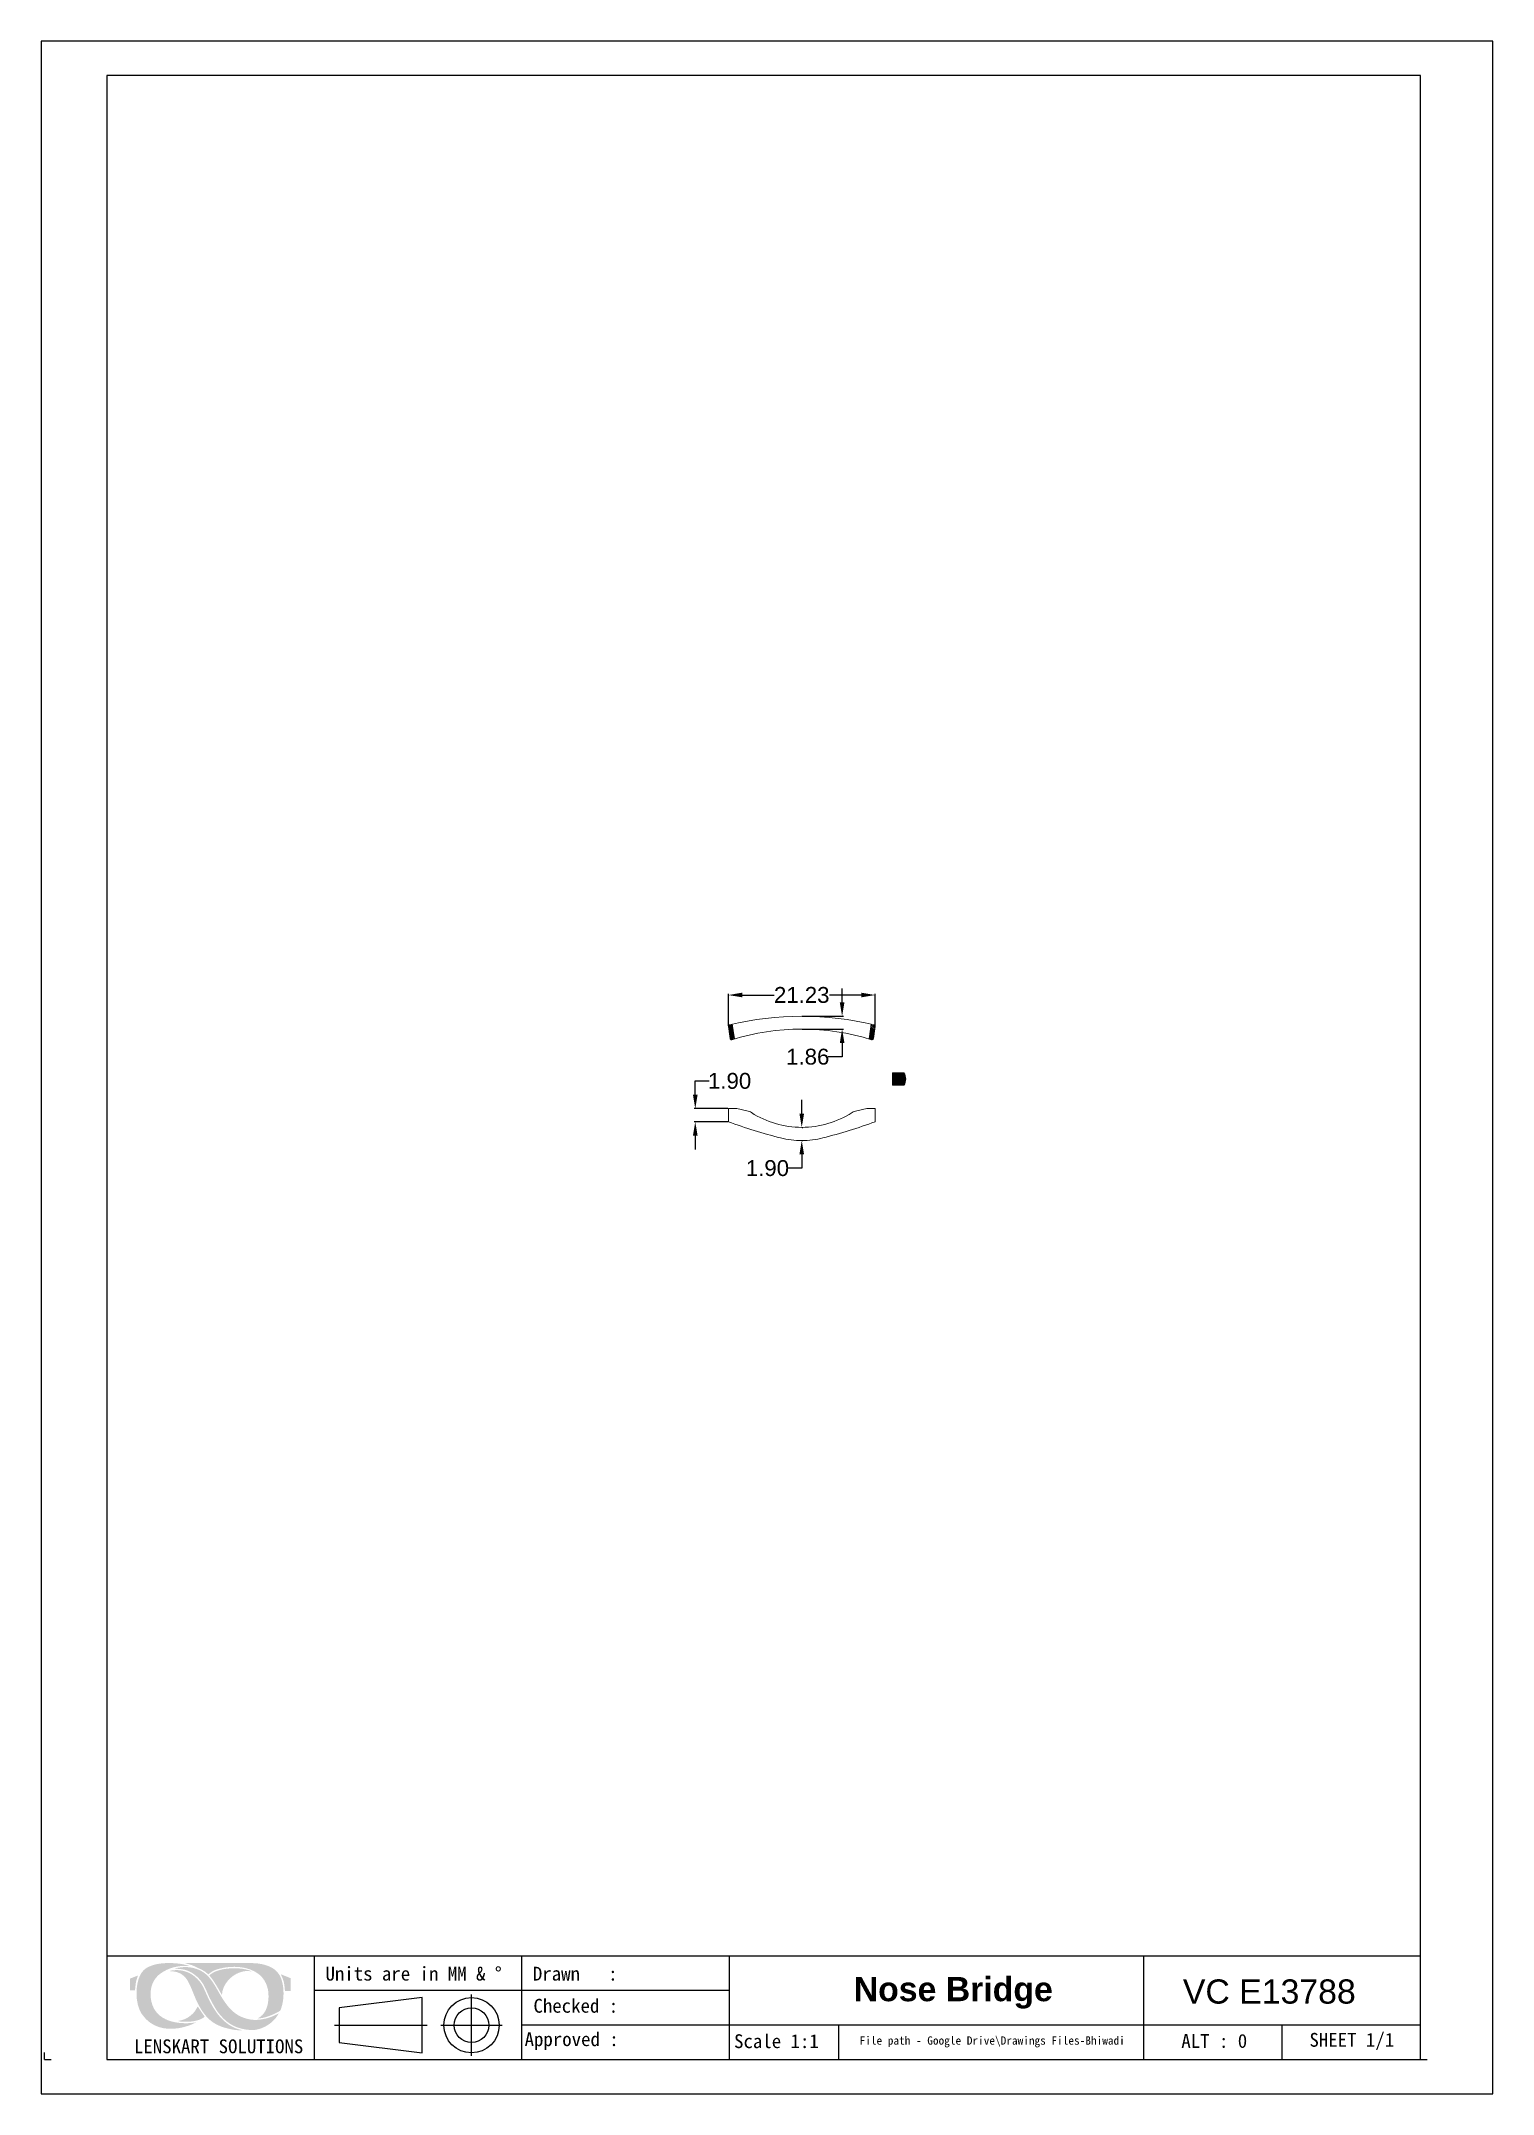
# Model space of a CAD drawing. Header units: millimetres. Extents: x 1813 to 2023, y 1513 to 1810.
import ezdxf

# ---------------------------------------------------------------- set-up
doc = ezdxf.new("R2010")
doc.units = ezdxf.units.MM
doc.layers.add('图框-线条', color=7, linetype='Continuous')
doc.layers.add('绘图层', color=7, linetype='Continuous', lineweight=15)
doc.styles.get("Standard").update_dxf_attribs({"font": 'arial.ttf'})
doc.styles.add('宋体', font='SimSun.ttf')
doc.dimstyles.new('Standard$0', dxfattribs={"dimtxt": 2.3, "dimasz": 2, "dimexe": 1, "dimexo": 1, "dimgap": 1, "dimtad": 0, "dimtih": 1, "dimtoh": 1, "dimdec": 1, "dimzin": 0, "dimdsep": 46, "dimtxsty": 'Standard', "dimcen": 0, "dimclrd": 4, "dimclre": 4, "dimclrt": 4, "dimadec": 1, "dimazin": 0, "dimtfac": 1, "dimtdec": 1, "dimtofl": 0, "dimtmove": 0, "dimatfit": 0, "dimfxl": 1, "dimtolj": 1, "dimtzin": 0, "dimarcsym": 0})

# ---------------------------------------------------------------- blocks, each defined once
blk = doc.blocks.new('*D1')
at = {"color": 0, "lineweight": -2, "transparency": 16777216}
for p, q in [((1912.15, 1667.58), (1912.15, 1672.2)), ((1933.38, 1667.58), (1933.38, 1672.2)), ((1914.15, 1672.02), (1918.77, 1672.02)), ((1931.38, 1672.02), (1926.76, 1672.02))]:
    blk.add_line(p, q, dxfattribs=at)
at = {"color": 0, "transparency": 16777216}
for points in [[(1914.15, 1672.36), (1914.15, 1671.69), (1912.15, 1672.02)], [(1931.38, 1672.36), (1931.38, 1671.69), (1933.38, 1672.02)]]:
    blk.add_solid(points, dxfattribs=at)
at = {"layer": 'Defpoints', "color": 0, "transparency": 16777216}
for p in [(1912.15, 1672.02), (1912.15, 1667.52), (1933.38, 1667.52)]:
    blk.add_point(p, dxfattribs=at)
at = {"color": 0, "lineweight": 9, "transparency": 16777216, "insert": (1922.76, 1672.02), "char_height": 2.3, "attachment_point": 5}
blk.add_mtext('\\A1;21.23', dxfattribs=at)
blk = doc.blocks.new('*D2')
at = {"color": 0, "lineweight": -2, "transparency": 16777216}
for p, q in [((1928.6, 1670.95), (1928.6, 1672.95)), ((1922.83, 1668.95), (1928.78, 1668.95)), ((1922.83, 1667.09), (1928.78, 1667.09)), ((1928.6, 1665.09), (1928.6, 1663.09)), ((1928.6, 1663.09), (1926.6, 1663.09))]:
    blk.add_line(p, q, dxfattribs=at)
at = {"color": 0, "transparency": 16777216}
for points in [[(1928.27, 1670.95), (1928.94, 1670.95), (1928.6, 1668.95)], [(1928.27, 1665.09), (1928.94, 1665.09), (1928.6, 1667.09)]]:
    blk.add_solid(points, dxfattribs=at)
at = {"layer": 'Defpoints', "color": 0, "transparency": 16777216}
for p in [(1922.76, 1668.95), (1922.76, 1667.09), (1928.6, 1667.09)]:
    blk.add_point(p, dxfattribs=at)
at = {"color": 0, "lineweight": 9, "transparency": 16777216, "insert": (1923.63, 1663.09), "char_height": 2.3, "attachment_point": 5}
blk.add_mtext('\\A1;1.86', dxfattribs=at)
blk = doc.blocks.new('*D3')
at = {"color": 0, "lineweight": -2, "transparency": 16777216}
for p, q in [((1907.36, 1657.59), (1907.36, 1659.59)), ((1907.36, 1659.59), (1909.36, 1659.59)), ((1912.09, 1655.59), (1907.18, 1655.59)), ((1912.09, 1653.68), (1907.18, 1653.68)), ((1907.36, 1651.68), (1907.36, 1649.68))]:
    blk.add_line(p, q, dxfattribs=at)
at = {"color": 0, "transparency": 16777216}
for points in [[(1907.03, 1657.59), (1907.7, 1657.59), (1907.36, 1655.59)], [(1907.03, 1651.68), (1907.7, 1651.68), (1907.36, 1653.68)]]:
    blk.add_solid(points, dxfattribs=at)
at = {"layer": 'Defpoints', "color": 0, "transparency": 16777216}
for p in [(1907.36, 1655.59), (1912.15, 1655.59), (1912.15, 1653.68)]:
    blk.add_point(p, dxfattribs=at)
at = {"color": 0, "lineweight": 9, "transparency": 16777216, "insert": (1912.33, 1659.59), "char_height": 2.3, "attachment_point": 5}
blk.add_mtext('\\A1;1.90', dxfattribs=at)
blk = doc.blocks.new('*D4')
at = {"color": 0, "lineweight": -2, "transparency": 16777216}
for p, q in [((1922.76, 1654.87), (1922.76, 1656.87)), ((1922.83, 1652.87), (1922.94, 1652.87)), ((1922.76, 1648.97), (1922.76, 1646.97)), ((1922.83, 1650.97), (1922.94, 1650.97)), ((1922.76, 1646.97), (1920.76, 1646.97))]:
    blk.add_line(p, q, dxfattribs=at)
at = {"color": 0, "transparency": 16777216}
for points in [[(1922.43, 1654.87), (1923.1, 1654.87), (1922.76, 1652.87)], [(1922.43, 1648.97), (1923.1, 1648.97), (1922.76, 1650.97)]]:
    blk.add_solid(points, dxfattribs=at)
at = {"layer": 'Defpoints', "color": 0, "transparency": 16777216}
for p in [(1922.76, 1652.87), (1922.76, 1650.97), (1922.76, 1650.97)]:
    blk.add_point(p, dxfattribs=at)
at = {"color": 0, "lineweight": 9, "transparency": 16777216, "insert": (1917.8, 1646.97), "char_height": 2.3, "attachment_point": 5}
blk.add_mtext('\\A1;1.90', dxfattribs=at)
blk = doc.blocks.new('rvtb')
at = {"layer": '图框-线条', "lineweight": 0, "ltscale": 0.1}
h = blk.add_hatch(color=252, dxfattribs=at)
edge = h.paths.add_edge_path()
edge.add_spline(control_points=[(1825.61, 1529.73), (1825.61, 1529.73), (1825.61, 1528.02), (1825.61, 1528.02), (1825.61, 1528.02), (1825.61, 1528.02), (1826.32, 1528.02), (1826.32, 1528.02), (1826.32, 1528.02), (1826.38, 1528.42), (1826.38, 1528.77), (1826.46, 1529.17), (1826.46, 1529.17), (1826.53, 1529.52), (1826.64, 1529.87), (1826.76, 1530.17), (1826.76, 1530.17), (1826.76, 1530.17), (1825.61, 1529.73), (1825.61, 1529.73)], knot_values=[0, 0, 0, 0, 0.166667, 0.166667, 0.166667, 0.166677, 0.333333, 0.333333, 0.333333, 0.333343, 0.5, 0.5, 0.5, 0.50001, 0.666667, 0.666667, 0.666667, 0.666677, 1, 1, 1, 1], degree=3, periodic=0)
edge = h.paths.add_edge_path()
edge.add_spline(control_points=[(1848.01, 1527.94), (1848.01, 1527.94), (1848.82, 1527.94), (1848.82, 1527.94), (1848.82, 1527.94), (1848.82, 1527.94), (1848.82, 1529.79), (1848.82, 1529.79), (1848.82, 1529.79), (1848.82, 1529.79), (1847.41, 1530.35), (1847.41, 1530.35), (1847.41, 1530.35), (1847.56, 1529.99), (1847.72, 1529.73), (1847.83, 1529.29), (1847.83, 1529.29), (1847.94, 1528.83), (1847.97, 1528.43), (1848.01, 1527.94)], knot_values=[0, 0, 0, 0, 0.166667, 0.166667, 0.166667, 0.166677, 0.333333, 0.333333, 0.333333, 0.333343, 0.5, 0.5, 0.5, 0.50001, 0.666667, 0.666667, 0.666667, 0.666677, 1, 1, 1, 1], degree=3, periodic=0)
edge = h.paths.add_edge_path(flags=17)
edge.add_spline(control_points=[(1832.53, 1523.6), (1832.66, 1523.49), (1833.49, 1523.48), (1833.63, 1523.47), (1833.63, 1523.47), (1834.51, 1523.45), (1835.83, 1523.66), (1836.41, 1524.22), (1836.41, 1524.22), (1836.35, 1524.3), (1836.32, 1524.33), (1836.27, 1524.4), (1836.27, 1524.4), (1836.27, 1524.4), (1835.4, 1525.69), (1835.4, 1525.69), (1835.4, 1525.69), (1835.19, 1525.43), (1835.09, 1524.93), (1834.29, 1524.32), (1834.29, 1524.32), (1833.82, 1523.95), (1833.26, 1523.7), (1832.53, 1523.6)], knot_values=[0, 0, 0, 0, 0.142857, 0.142857, 0.142857, 0.142867, 0.285714, 0.285714, 0.285714, 0.285724, 0.428571, 0.428571, 0.428571, 0.428581, 0.571429, 0.571429, 0.571429, 0.571439, 0.714286, 0.714286, 0.714286, 0.714296, 1, 1, 1, 1], degree=3, periodic=0)
edge = h.paths.add_edge_path(flags=17)
edge.add_spline(control_points=[(1837.08, 1530.18), (1837.13, 1530.09), (1837.14, 1530.1), (1837.2, 1530.03), (1837.2, 1530.03), (1837.85, 1529.29), (1838.78, 1527.5), (1838.9, 1527.37), (1838.9, 1527.37), (1838.96, 1528.87), (1840.21, 1530.18), (1841.45, 1530.61), (1841.45, 1530.61), (1842.1, 1530.84), (1842.45, 1530.85), (1843.17, 1530.78), (1843.17, 1530.78), (1842.93, 1530.97), (1841.92, 1531.14), (1841.67, 1531.17), (1841.67, 1531.17), (1840.46, 1531.31), (1838.7, 1531.19), (1837.62, 1530.59), (1837.62, 1530.59), (1837.45, 1530.49), (1837.14, 1530.3), (1837.08, 1530.18)], knot_values=[0, 0, 0, 0, 0.125, 0.125, 0.125, 0.12501, 0.25, 0.25, 0.25, 0.25001, 0.375, 0.375, 0.375, 0.37501, 0.5, 0.5, 0.5, 0.50001, 0.625, 0.625, 0.625, 0.62501, 0.75, 0.75, 0.75, 0.75001, 1, 1, 1, 1], degree=3, periodic=0)
edge = h.paths.add_edge_path()
edge.add_spline(control_points=[(1836.5, 1527.82), (1836.09, 1528.74), (1835.97, 1529), (1835.33, 1529.68), (1835.33, 1529.68), (1834.45, 1530.63), (1833.11, 1531.1), (1831.78, 1530.92), (1831.78, 1530.92), (1831.69, 1530.91), (1831.62, 1530.89), (1831.53, 1530.88), (1831.53, 1530.88), (1831.53, 1530.88), (1831.3, 1530.81), (1831.3, 1530.81), (1831.3, 1530.81), (1832.07, 1530.77), (1832.66, 1530.66), (1833.17, 1530.27), (1833.17, 1530.27), (1833.68, 1529.89), (1833.87, 1529.59), (1834.2, 1528.92), (1834.2, 1528.92), (1834.73, 1527.84), (1835.08, 1526.63), (1835.68, 1525.63), (1835.68, 1525.63), (1836.31, 1524.56), (1836.92, 1523.78), (1837.98, 1523.16), (1837.98, 1523.16), (1838.84, 1522.66), (1840.63, 1522.19), (1841.82, 1522.24), (1841.82, 1522.24), (1841.68, 1522.31), (1841.5, 1522.33), (1841.34, 1522.38), (1841.34, 1522.38), (1839.13, 1523.05), (1837.85, 1524.93), (1836.88, 1526.99), (1836.88, 1526.99), (1836.75, 1527.27), (1836.63, 1527.54), (1836.5, 1527.82)], knot_values=[0, 0, 0, 0, 0.076923, 0.076923, 0.076923, 0.076933, 0.153846, 0.153846, 0.153846, 0.153856, 0.230769, 0.230769, 0.230769, 0.230779, 0.307692, 0.307692, 0.307692, 0.307702, 0.384615, 0.384615, 0.384615, 0.384625, 0.461538, 0.461538, 0.461538, 0.461548, 0.538462, 0.538462, 0.538462, 0.538472, 0.615385, 0.615385, 0.615385, 0.615395, 0.692308, 0.692308, 0.692308, 0.692318, 0.769231, 0.769231, 0.769231, 0.769241, 0.846154, 0.846154, 0.846154, 0.846164, 1, 1, 1, 1], degree=3, periodic=0)
edge = h.paths.add_edge_path()
edge.add_spline(control_points=[(1847.12, 1524.68), (1847.09, 1524.67), (1846.27, 1524.28), (1846.1, 1524.22), (1846.1, 1524.22), (1845.75, 1524.08), (1845.33, 1523.95), (1844.94, 1523.88), (1844.94, 1523.88), (1843.97, 1523.69), (1843.25, 1523.69), (1842.32, 1523.97), (1842.32, 1523.97), (1840.74, 1524.43), (1839.81, 1525.54), (1839.07, 1526.7), (1839.07, 1526.7), (1837.74, 1528.75), (1837.21, 1530.74), (1834.66, 1531.28), (1834.66, 1531.28), (1834.23, 1531.38), (1833.72, 1531.41), (1833.26, 1531.38), (1833.26, 1531.38), (1832.96, 1531.35), (1832.24, 1531.28), (1832.02, 1531.15), (1832.02, 1531.15), (1833.14, 1531.17), (1834.02, 1530.96), (1834.82, 1530.39), (1834.82, 1530.39), (1836.47, 1529.2), (1836.52, 1527.96), (1837.39, 1526.42), (1837.39, 1526.42), (1837.8, 1525.68), (1838.1, 1525.1), (1838.67, 1524.43), (1838.67, 1524.43), (1839.86, 1523.04), (1841.12, 1522.43), (1843.06, 1522.28), (1843.06, 1522.28), (1844, 1522.22), (1844.94, 1522.63), (1845.56, 1523.02), (1845.56, 1523.02), (1845.99, 1523.29), (1846.33, 1523.62), (1846.65, 1523.99), (1846.65, 1523.99), (1846.81, 1524.18), (1846.99, 1524.47), (1847.12, 1524.68)], knot_values=[0, 0, 0, 0, 0.066667, 0.066667, 0.066667, 0.066677, 0.133333, 0.133333, 0.133333, 0.133343, 0.2, 0.2, 0.2, 0.20001, 0.266667, 0.266667, 0.266667, 0.266677, 0.333333, 0.333333, 0.333333, 0.333343, 0.4, 0.4, 0.4, 0.40001, 0.466667, 0.466667, 0.466667, 0.466677, 0.533333, 0.533333, 0.533333, 0.533343, 0.6, 0.6, 0.6, 0.60001, 0.666667, 0.666667, 0.666667, 0.666677, 0.733333, 0.733333, 0.733333, 0.733343, 0.8, 0.8, 0.8, 0.80001, 0.866667, 0.866667, 0.866667, 0.866677, 1, 1, 1, 1], degree=3, periodic=0)
edge = h.paths.add_edge_path()
edge.add_spline(control_points=[(1836.93, 1530.34), (1837.49, 1530.77), (1837.65, 1530.91), (1838.47, 1531.14), (1838.47, 1531.14), (1840.34, 1531.66), (1842.75, 1531.53), (1844.22, 1530.37), (1844.22, 1530.37), (1845.02, 1529.74), (1845.68, 1528.64), (1845.64, 1527.09), (1845.64, 1527.09), (1845.61, 1525.95), (1845.33, 1524.84), (1844.43, 1524.18), (1844.43, 1524.18), (1844.37, 1524.14), (1844.12, 1523.99), (1844.06, 1523.97), (1844.06, 1523.97), (1844.95, 1523.91), (1846.34, 1524.52), (1847.08, 1524.93), (1847.08, 1524.93), (1847.36, 1525.09), (1847.33, 1525.06), (1847.45, 1525.38), (1847.45, 1525.38), (1847.91, 1526.64), (1847.93, 1528.39), (1847.5, 1529.62), (1847.5, 1529.62), (1847.31, 1530.19), (1847.09, 1530.48), (1846.73, 1530.85), (1846.73, 1530.85), (1845.97, 1531.61), (1844.45, 1531.96), (1843.36, 1531.96), (1843.36, 1531.96), (1840.14, 1531.96), (1836.83, 1532), (1833.62, 1531.96), (1833.62, 1531.96), (1833.86, 1531.86), (1834.27, 1531.77), (1834.54, 1531.67), (1834.54, 1531.67), (1834.81, 1531.57), (1835.99, 1531.01), (1836.23, 1530.87), (1836.23, 1530.87), (1836.55, 1530.68), (1836.87, 1530.37), (1836.93, 1530.34)], knot_values=[0, 0, 0, 0, 0.066667, 0.066667, 0.066667, 0.066677, 0.133333, 0.133333, 0.133333, 0.133343, 0.2, 0.2, 0.2, 0.20001, 0.266667, 0.266667, 0.266667, 0.266677, 0.333333, 0.333333, 0.333333, 0.333343, 0.4, 0.4, 0.4, 0.40001, 0.466667, 0.466667, 0.466667, 0.466677, 0.533333, 0.533333, 0.533333, 0.533343, 0.6, 0.6, 0.6, 0.60001, 0.666667, 0.666667, 0.666667, 0.666677, 0.733333, 0.733333, 0.733333, 0.733343, 0.8, 0.8, 0.8, 0.80001, 0.866667, 0.866667, 0.866667, 0.866677, 1, 1, 1, 1], degree=3, periodic=0)
edge = h.paths.add_edge_path()
edge.add_spline(control_points=[(1835.15, 1523.38), (1835.01, 1523.39), (1834.74, 1523.33), (1834.58, 1523.31), (1834.58, 1523.31), (1832.01, 1523.08), (1828.97, 1523.75), (1828.61, 1526.9), (1828.61, 1526.9), (1828.44, 1528.36), (1828.89, 1529.69), (1830.07, 1530.5), (1830.07, 1530.5), (1831.24, 1531.3), (1832.42, 1531.62), (1834.15, 1531.57), (1834.15, 1531.57), (1834.15, 1531.57), (1833.45, 1531.76), (1833.45, 1531.76), (1833.45, 1531.76), (1831.92, 1532.09), (1829.64, 1532.1), (1828.29, 1531.43), (1828.29, 1531.43), (1827.52, 1531.05), (1827.1, 1530.49), (1826.81, 1529.54), (1826.81, 1529.54), (1826.31, 1527.91), (1826.45, 1525.42), (1827.67, 1524.14), (1827.67, 1524.14), (1827.83, 1523.97), (1827.9, 1523.86), (1828.09, 1523.71), (1828.09, 1523.71), (1828.28, 1523.56), (1828.31, 1523.5), (1828.55, 1523.33), (1828.55, 1523.33), (1830.13, 1522.22), (1832.18, 1522.28), (1833.98, 1522.89), (1833.98, 1522.89), (1834.2, 1522.96), (1834.4, 1523.04), (1834.59, 1523.12), (1834.59, 1523.12), (1834.71, 1523.17), (1835.08, 1523.37), (1835.15, 1523.38)], knot_values=[0, 0, 0, 0, 0.071429, 0.071429, 0.071429, 0.071439, 0.142857, 0.142857, 0.142857, 0.142867, 0.214286, 0.214286, 0.214286, 0.214296, 0.285714, 0.285714, 0.285714, 0.285724, 0.357143, 0.357143, 0.357143, 0.357153, 0.428571, 0.428571, 0.428571, 0.428581, 0.5, 0.5, 0.5, 0.50001, 0.571429, 0.571429, 0.571429, 0.571439, 0.642857, 0.642857, 0.642857, 0.642867, 0.714286, 0.714286, 0.714286, 0.714296, 0.785714, 0.785714, 0.785714, 0.785724, 0.857143, 0.857143, 0.857143, 0.857153, 1, 1, 1, 1], degree=3, periodic=0)
for p, q in [((1822.25, 1533.04), (2012.25, 1533.04)), ((1852.25, 1533.04), (1852.25, 1518.04)), ((1882.25, 1533.04), (1882.25, 1518.04)), ((1912.25, 1533.04), (1912.25, 1518.04)), ((1972.25, 1518.04), (1972.25, 1533.04)), ((1852.25, 1528.04), (1912.25, 1528.04)), ((1875, 1518.53), (1875, 1527.42)), ((1855.19, 1522.98), (1868.58, 1522.98)), ((1870.56, 1522.98), (1879.44, 1522.98)), ((1882.25, 1523.04), (2012.25, 1523.04)), ((1928.09, 1523.02), (1928.09, 1518.02)), ((1992.25, 1518.04), (1992.25, 1523.04)), ((1813.22, 1518.04), (1813.22, 1519.04)), ((1813.22, 1518.04), (1814.22, 1518.04)), ((1822.25, 1518.04), (2013.22, 1518.04))]:
    blk.add_line(p, q)
for points in [[(1812.74, 1513.04), (2022.74, 1513.04), (2022.74, 1810.04), (1812.74, 1810.04)], [(1855.85, 1520.48), (1867.85, 1518.98), (1867.85, 1526.98), (1855.85, 1525.48)]]:
    blk.add_lwpolyline(points, close=True)
blk.add_lwpolyline([(2012.25, 1518.04), (2012.25, 1805.04), (1822.25, 1805.04), (1822.25, 1518.04)])
for radius in [4, 2.5]:
    blk.add_circle((1875, 1522.98), radius)
at = {"layer": '绘图层', "color": 7, "linetype": 'ByBlock', "lineweight": 9, "attachment_point": 5, "style": '宋体'}
for s, insert, char_height, width in [('\\pxql;{\\fNSimSun|b0|i0|c0|p49;Units are in MM & %%D}', (1869.15, 1530.42), 2, 30.5443), ('\\pxql;{\\fNSimSun|b0|i0|c0|p49;Drawn   : }', (1899.15, 1530.42), 2, 30.5443), ('\\pxql;{\\fNSimSun|b0|i0|c0|p49;Checked : }', (1895.41, 1525.77), 2, 22.9015), ('{\\fSimSun|b0|i0|c134|p2;LENSKART SOLUTIONS}', (1838.42, 1519.91), 2, 58.9745), ('\\pxql;{\\fNSimSun|b0|i0|c0|p49;Approved :}', (1894.13, 1520.67), 2, 22.9015), ('\\pxql;{\\fNSimSun|b0|i0|c0|p49;Scale 1:1}', (1924.43, 1520.65), 2, 22.9015), ('\\pxql;{\\fNSimSun|b0|i0|c0|p49;File path - Google Drive\\\\Drawings Files-Bhiwadi}', (1976.07, 1520.57), 1.2, 89.89), ('{\\fNSimSun|b0|i0|c0|p49;ALT : 0}', (1982.43, 1520.69), 2, 17.2791), ('{\\fNSimSun|b0|i0|c0|p49;SHEET 1/1}', (2002.32, 1520.62), 2, 17.2791)]:
    blk.add_mtext(s, dxfattribs=dict(at, insert=insert, char_height=char_height, width=width))

msp = doc.modelspace()

# ---------------------------------------------------------------- hatches: boundary and pattern name
at = {"lineweight": 9}
h = msp.add_hatch(dxfattribs=at)
h.set_pattern_fill('ANSI31', color=1, scale=0.05, style=0)
h.set_pattern_definition([(45, (1052.5407, 1050.86589), (-0.112253202, 0.112253202), [])])
edge = h.paths.add_edge_path()
edge.add_line((1912.151, 1667.487), (1912.402, 1665.72))
edge.add_arc((1912.6, 1665.749), 0.2, 188.07533, 287.21222)
edge.add_arc((1922.765, 1632.936), 34.151, 106.58701, 107.21222, ccw=False)
edge.add_line((1913.016, 1665.666), (1912.712, 1667.806))
edge.add_arc((1922.765, 1624.096), 44.851, 102.95208, 103.48933)
edge.add_arc((1912.349, 1667.515), 0.2, 103.48933, 188.07533)
h = msp.add_hatch(dxfattribs=at)
h.set_pattern_fill('ANSI31', color=1, scale=0.05, style=0)
h.set_pattern_definition([(135, (2792.98917, 1050.86589), (0.112253202, 0.112253202), [])])
edge = h.paths.add_edge_path()
edge.add_line((1933.379, 1667.487), (1933.128, 1665.72))
edge.add_arc((1932.93, 1665.749), 0.2, 252.78778, 351.92467, ccw=False)
edge.add_arc((1922.765, 1632.936), 34.151, 432.78778, 433.41299)
edge.add_line((1932.514, 1665.666), (1932.818, 1667.806))
edge.add_arc((1922.765, 1624.096), 44.851, 436.51067, 437.04792, ccw=False)
edge.add_arc((1933.181, 1667.515), 0.2, 351.92467, 436.51067, ccw=False)
h = msp.add_hatch(dxfattribs=at)
h.set_pattern_fill('ANSI31', color=1, scale=0.05, style=0)
h.set_pattern_definition([(45, (1060.31798, 865.29907), (-0.112253202, 0.112253202), [])])
edge = h.paths.add_edge_path()
edge.add_arc((1936.054, 1659.867), 1.746, 328.96976, 391.03024)
edge.add_line((1937.55, 1660.767), (1935.9, 1660.767))
edge.add_line((1935.9, 1660.767), (1935.9, 1658.967))
edge.add_line((1935.9, 1658.967), (1937.55, 1658.967))

# ---------------------------------------------------------------- linework, layer by layer
at = {"color": 0, "lineweight": 9}
for p, q in [((1912.151, 1667.487), (1912.402, 1665.72)), ((1912.712, 1667.806), (1913.016, 1665.666)), ((1932.818, 1667.806), (1932.514, 1665.666)), ((1933.379, 1667.487), (1933.128, 1665.72)), ((1935.9, 1660.767), (1937.55, 1660.767)), ((1935.9, 1658.967), (1935.9, 1660.767)), ((1937.55, 1658.967), (1935.9, 1658.967)), ((1912.149, 1653.684), (1912.149, 1655.589)), ((1913.369, 1655.589), (1912.149, 1655.589)), ((1914.822, 1655.283), (1913.369, 1655.589)), ((1930.708, 1655.283), (1932.161, 1655.589)), ((1932.161, 1655.589), (1933.381, 1655.589)), ((1933.381, 1653.684), (1933.381, 1655.589))]:
    msp.add_line(p, q, dxfattribs=at)
for centre, radius, start, end in [((1912.349, 1667.515), 0.2, 103.48933, 188.07533), ((1922.765, 1624.096), 44.851, 76.51067, 103.48933), ((1922.765, 1632.936), 34.151, 72.78778, 107.21222), ((1933.181, 1667.515), 0.2, 351.92467, 76.51067), ((1912.6, 1665.749), 0.2, 188.07533, 287.21222), ((1932.93, 1665.749), 0.2, 252.78778, 351.92467), ((1936.054, 1659.867), 1.746, 328.96976, 31.03024), ((1914.41, 1653.326), 2, 57.28744, 78.12531), ((1922.765, 1666.334), 13.46, 237.28744, 270), ((1922.765, 1666.334), 13.46, 270, 302.71256), ((1931.12, 1653.326), 2, 101.87469, 122.71256), ((1938.262, 1724.929), 75.88, 249.87133, 255.83918), ((1922.765, 1663.509), 12.535, 255.83918, 270), ((1922.765, 1663.509), 12.535, 270, 284.16082), ((1907.268, 1724.929), 75.88, 284.16082, 290.12867)]:
    msp.add_arc(centre, radius, start, end, dxfattribs=at)

# ---------------------------------------------------------------- block references
msp.add_blockref('rvtb', (0, 0))

# ---------------------------------------------------------------- texts
at = {"char_height": 3.5, "width": 34.34827, "attachment_point": 5}
for s, insert in [('{\\fArial|b1|i0|c0|p34;Nose Bridge }', (1944.679, 1527.663)), ('VC E13788', (1990.392, 1527.832))]:
    msp.add_mtext(s, dxfattribs=dict(at, insert=insert))

# ---------------------------------------------------------------- dimensions: what is measured, and where the dimension line sits
at = {"color": 3, "lineweight": 9}
dim = msp.add_linear_dim(base=(1912.149, 1672.022), p1=(1933.381, 1667.515), p2=(1912.149, 1667.515), dimstyle='Standard$0', override={"dimasz": 2, "dimexe": 0.18, "dimexo": 0.0625, "dimgap": 0.09, "dimdec": 2, "dimtxsty": 'Standard', "dimcen": 0.09, "dimclrd": 0, "dimclre": 0, "dimclrt": 0, "dimtdec": 2, "dimatfit": 3, "dimfxl": 1.25, "dimarcsym": 0}, dxfattribs=at)
dim.commit()
dim.dimension.update_dxf_attribs({"geometry": '*D1', "text_midpoint": (1922.765, 1672.022)})
for p1, p2, distance, picture, middle in [((1922.765, 1668.947), (1922.765, 1667.087), 5.837, '*D2', (1923.634, 1663.087)), ((1912.1493, 1653.6838), (1912.1493, 1655.5887), 4.7861, '*D3', (1912.3283, 1659.5887)), ((1922.765, 1652.874), (1922.765, 1650.974), 0, '*D4', (1917.8, 1646.974))]:
    dim = msp.add_aligned_dim(p1=p1, p2=p2, distance=distance, dimstyle='Standard$0', override={"dimasz": 2, "dimexe": 0.18, "dimexo": 0.0625, "dimgap": 0.09, "dimdec": 2, "dimtxsty": 'Standard', "dimcen": 0.09, "dimclrd": 0, "dimclre": 0, "dimclrt": 0, "dimtdec": 2, "dimatfit": 3, "dimfxl": 1.25, "dimarcsym": 0}, dxfattribs=at)
    dim.commit()
    dim.dimension.update_dxf_attribs({"geometry": picture, "text_midpoint": middle})

doc.saveas('drawing.dxf')
